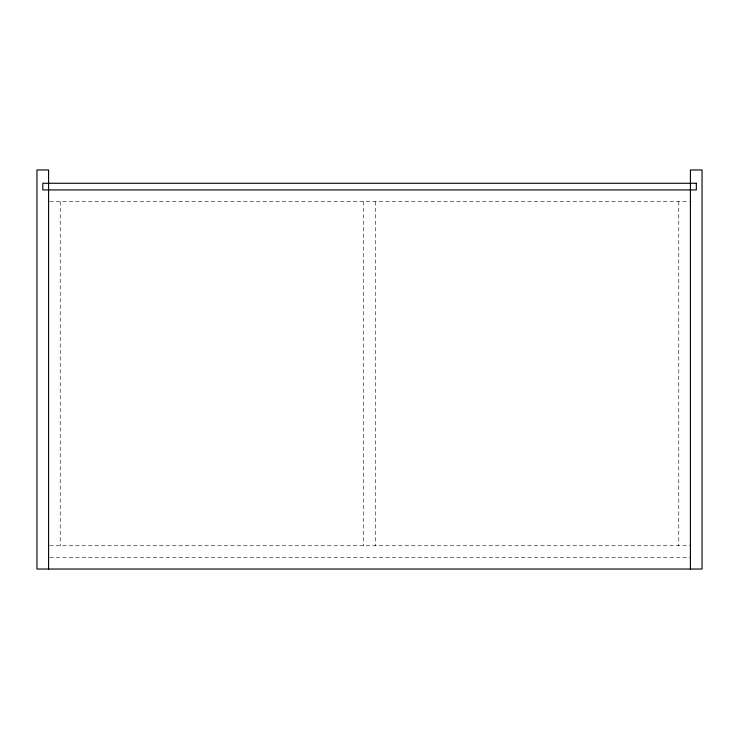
<?xml version="1.0" encoding="UTF-8"?>
<svg xmlns="http://www.w3.org/2000/svg" width="739" height="739" viewBox="0 0 739 739"><rect width="100%" height="100%" fill="white"/><g stroke="black" fill="none" stroke-linecap="round" stroke-linejoin="round"><path stroke-width="0.55" stroke-dasharray="3.69 2.77" d="M49.652 201.562L689.348 201.562M49.652 545.751L690.411 545.751M49.744 557.391L690.411 557.391M678.771 201.562L678.771 545.751M375.32 201.562L375.32 545.751M363.68 201.562L363.68 545.751M60.228 201.562L60.228 545.751"/><path stroke-width="1.11" d="M690.411 569.03L690.411 169.97L702.05 169.97L702.05 569.03L36.95 569.03L36.95 169.97L48.589 169.97L48.589 569.03M696.332 183.272L42.807 183.272L42.807 189.923L696.332 189.923L696.332 183.272"/></g></svg>
